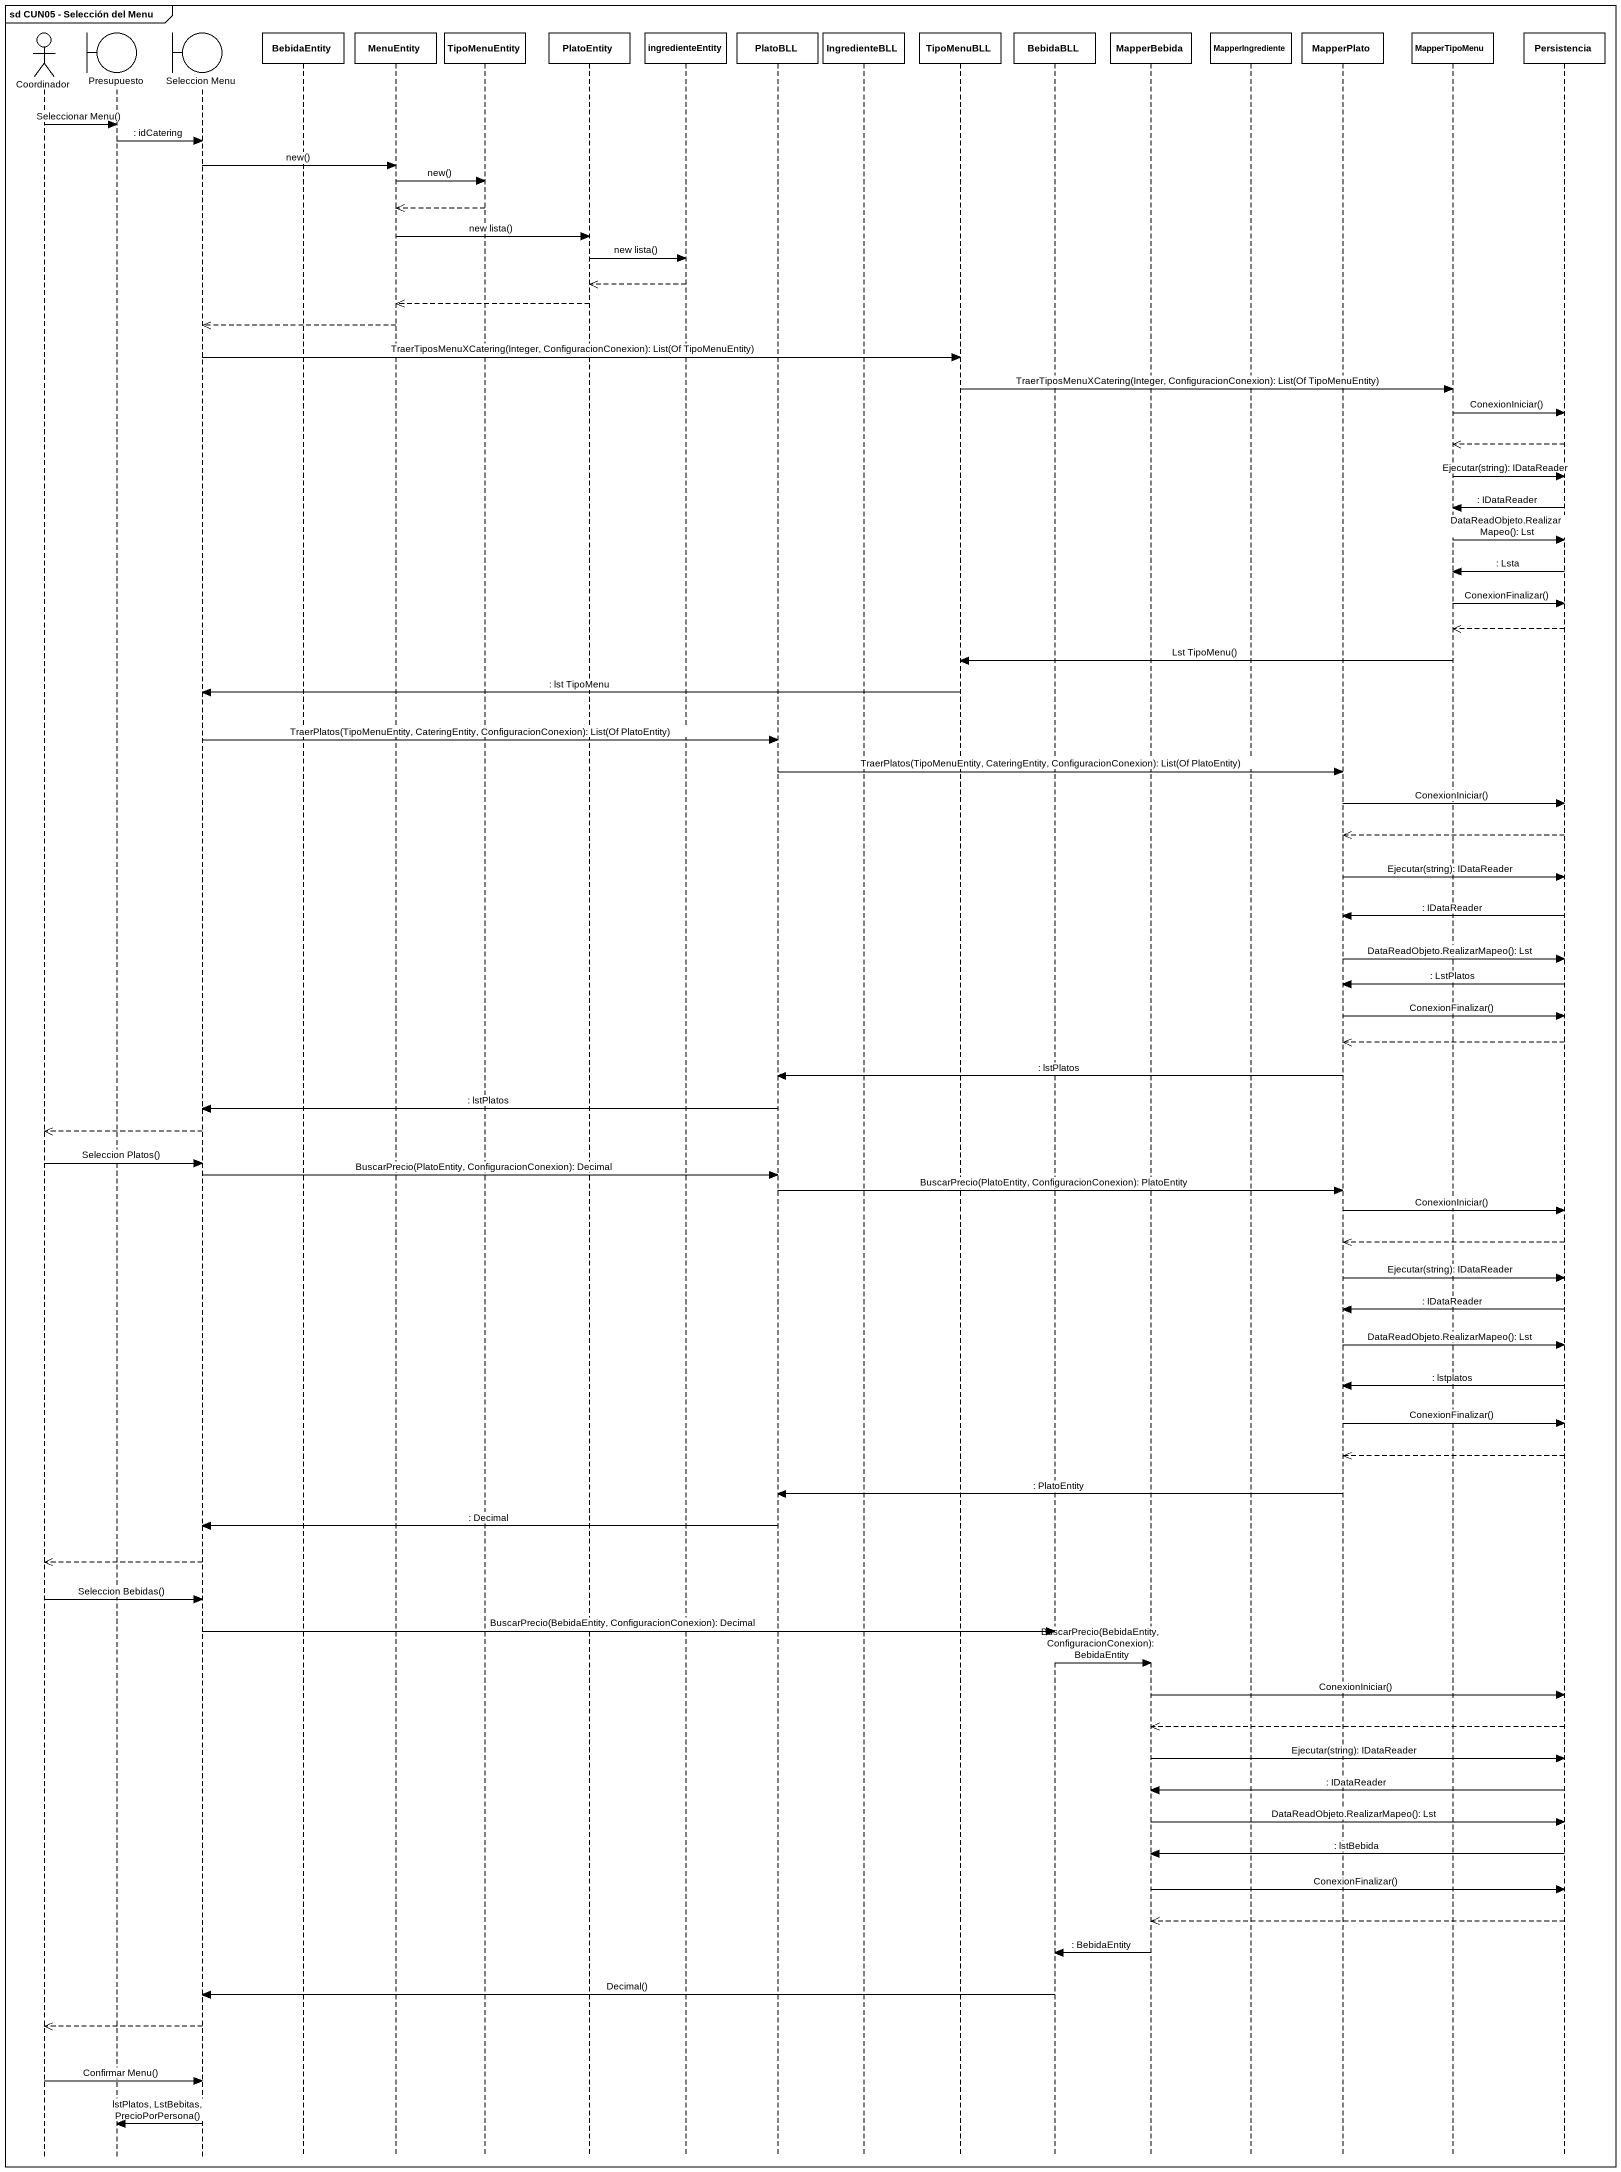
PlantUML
@startuml
mainframe sd CUN05 - Selección del Menu
hide footbox
actor Coordinador
boundary Presupuesto
boundary "Seleccion Menu" as Seleccion_Menu
participant BebidaEntity
participant MenuEntity
participant TipoMenuEntity
participant PlatoEntity
participant ingredienteEntity
participant PlatoBLL
participant IngredienteBLL
participant TipoMenuBLL
participant BebidaBLL
participant MapperBebida
participant MapperIngrediente
participant MapperPlato
participant MapperTipoMenu
participant Persistencia

Coordinador -> Presupuesto : Seleccionar Menu()
Presupuesto -> Seleccion_Menu : : idCatering
Seleccion_Menu -> MenuEntity : new()
MenuEntity -> TipoMenuEntity : new()
TipoMenuEntity -->> MenuEntity
MenuEntity -> PlatoEntity : new lista()
PlatoEntity -> ingredienteEntity : new lista()
ingredienteEntity -->> PlatoEntity
PlatoEntity -->> MenuEntity
MenuEntity -->> Seleccion_Menu
Seleccion_Menu -> TipoMenuBLL : TraerTiposMenuXCatering(Integer, ConfiguracionConexion): List(Of TipoMenuEntity)
TipoMenuBLL -> MapperTipoMenu : TraerTiposMenuXCatering(Integer, ConfiguracionConexion): List(Of TipoMenuEntity)
MapperTipoMenu -> Persistencia : ConexionIniciar()
Persistencia -->> MapperTipoMenu
MapperTipoMenu -> Persistencia : Ejecutar(string): IDataReader
Persistencia -> MapperTipoMenu : : IDataReader
MapperTipoMenu -> Persistencia : DataReadObjeto.RealizarMapeo(): Lst
Persistencia -> MapperTipoMenu : : Lsta
MapperTipoMenu -> Persistencia : ConexionFinalizar()
Persistencia -->> MapperTipoMenu
MapperTipoMenu -> TipoMenuBLL : Lst TipoMenu()
TipoMenuBLL -> Seleccion_Menu : : lst TipoMenu
Seleccion_Menu -> PlatoBLL : TraerPlatos(TipoMenuEntity, CateringEntity, ConfiguracionConexion): List(Of PlatoEntity)
PlatoBLL -> MapperPlato : TraerPlatos(TipoMenuEntity, CateringEntity, ConfiguracionConexion): List(Of PlatoEntity)
MapperPlato -> Persistencia : ConexionIniciar()
Persistencia -->> MapperPlato
MapperPlato -> Persistencia : Ejecutar(string): IDataReader
Persistencia -> MapperPlato : : IDataReader
MapperPlato -> Persistencia : DataReadObjeto.RealizarMapeo(): Lst
Persistencia -> MapperPlato : : LstPlatos
MapperPlato -> Persistencia : ConexionFinalizar()
Persistencia -->> MapperPlato
MapperPlato -> PlatoBLL : : lstPlatos
PlatoBLL -> Seleccion_Menu : : lstPlatos
Seleccion_Menu -->> Coordinador
Coordinador -> Seleccion_Menu : Seleccion Platos()
Seleccion_Menu -> PlatoBLL : BuscarPrecio(PlatoEntity, ConfiguracionConexion): Decimal
PlatoBLL -> MapperPlato : BuscarPrecio(PlatoEntity, ConfiguracionConexion): PlatoEntity
MapperPlato -> Persistencia : ConexionIniciar()
Persistencia -->> MapperPlato
MapperPlato -> Persistencia : Ejecutar(string): IDataReader
Persistencia -> MapperPlato : : IDataReader
MapperPlato -> Persistencia : DataReadObjeto.RealizarMapeo(): Lst
Persistencia -> MapperPlato : : lstplatos
MapperPlato -> Persistencia : ConexionFinalizar()
Persistencia -->> MapperPlato
MapperPlato -> PlatoBLL : : PlatoEntity
PlatoBLL -> Seleccion_Menu : : Decimal
Seleccion_Menu -->> Coordinador
Coordinador -> Seleccion_Menu : Seleccion Bebidas()
Seleccion_Menu -> BebidaBLL : BuscarPrecio(BebidaEntity, ConfiguracionConexion): Decimal
BebidaBLL -> MapperBebida : BuscarPrecio(BebidaEntity, ConfiguracionConexion): BebidaEntity
MapperBebida -> Persistencia : ConexionIniciar()
Persistencia -->> MapperBebida
MapperBebida -> Persistencia : Ejecutar(string): IDataReader
Persistencia -> MapperBebida : : IDataReader
MapperBebida -> Persistencia : DataReadObjeto.RealizarMapeo(): Lst
Persistencia -> MapperBebida : : lstBebida
MapperBebida -> Persistencia : ConexionFinalizar()
Persistencia -->> MapperBebida
MapperBebida -> BebidaBLL : : BebidaEntity
BebidaBLL -> Seleccion_Menu : Decimal()
Seleccion_Menu -->> Coordinador
Coordinador -> Seleccion_Menu : Confirmar Menu()
Seleccion_Menu -> Presupuesto : lstPlatos, LstBebitas, PrecioPorPersona()
@enduml
